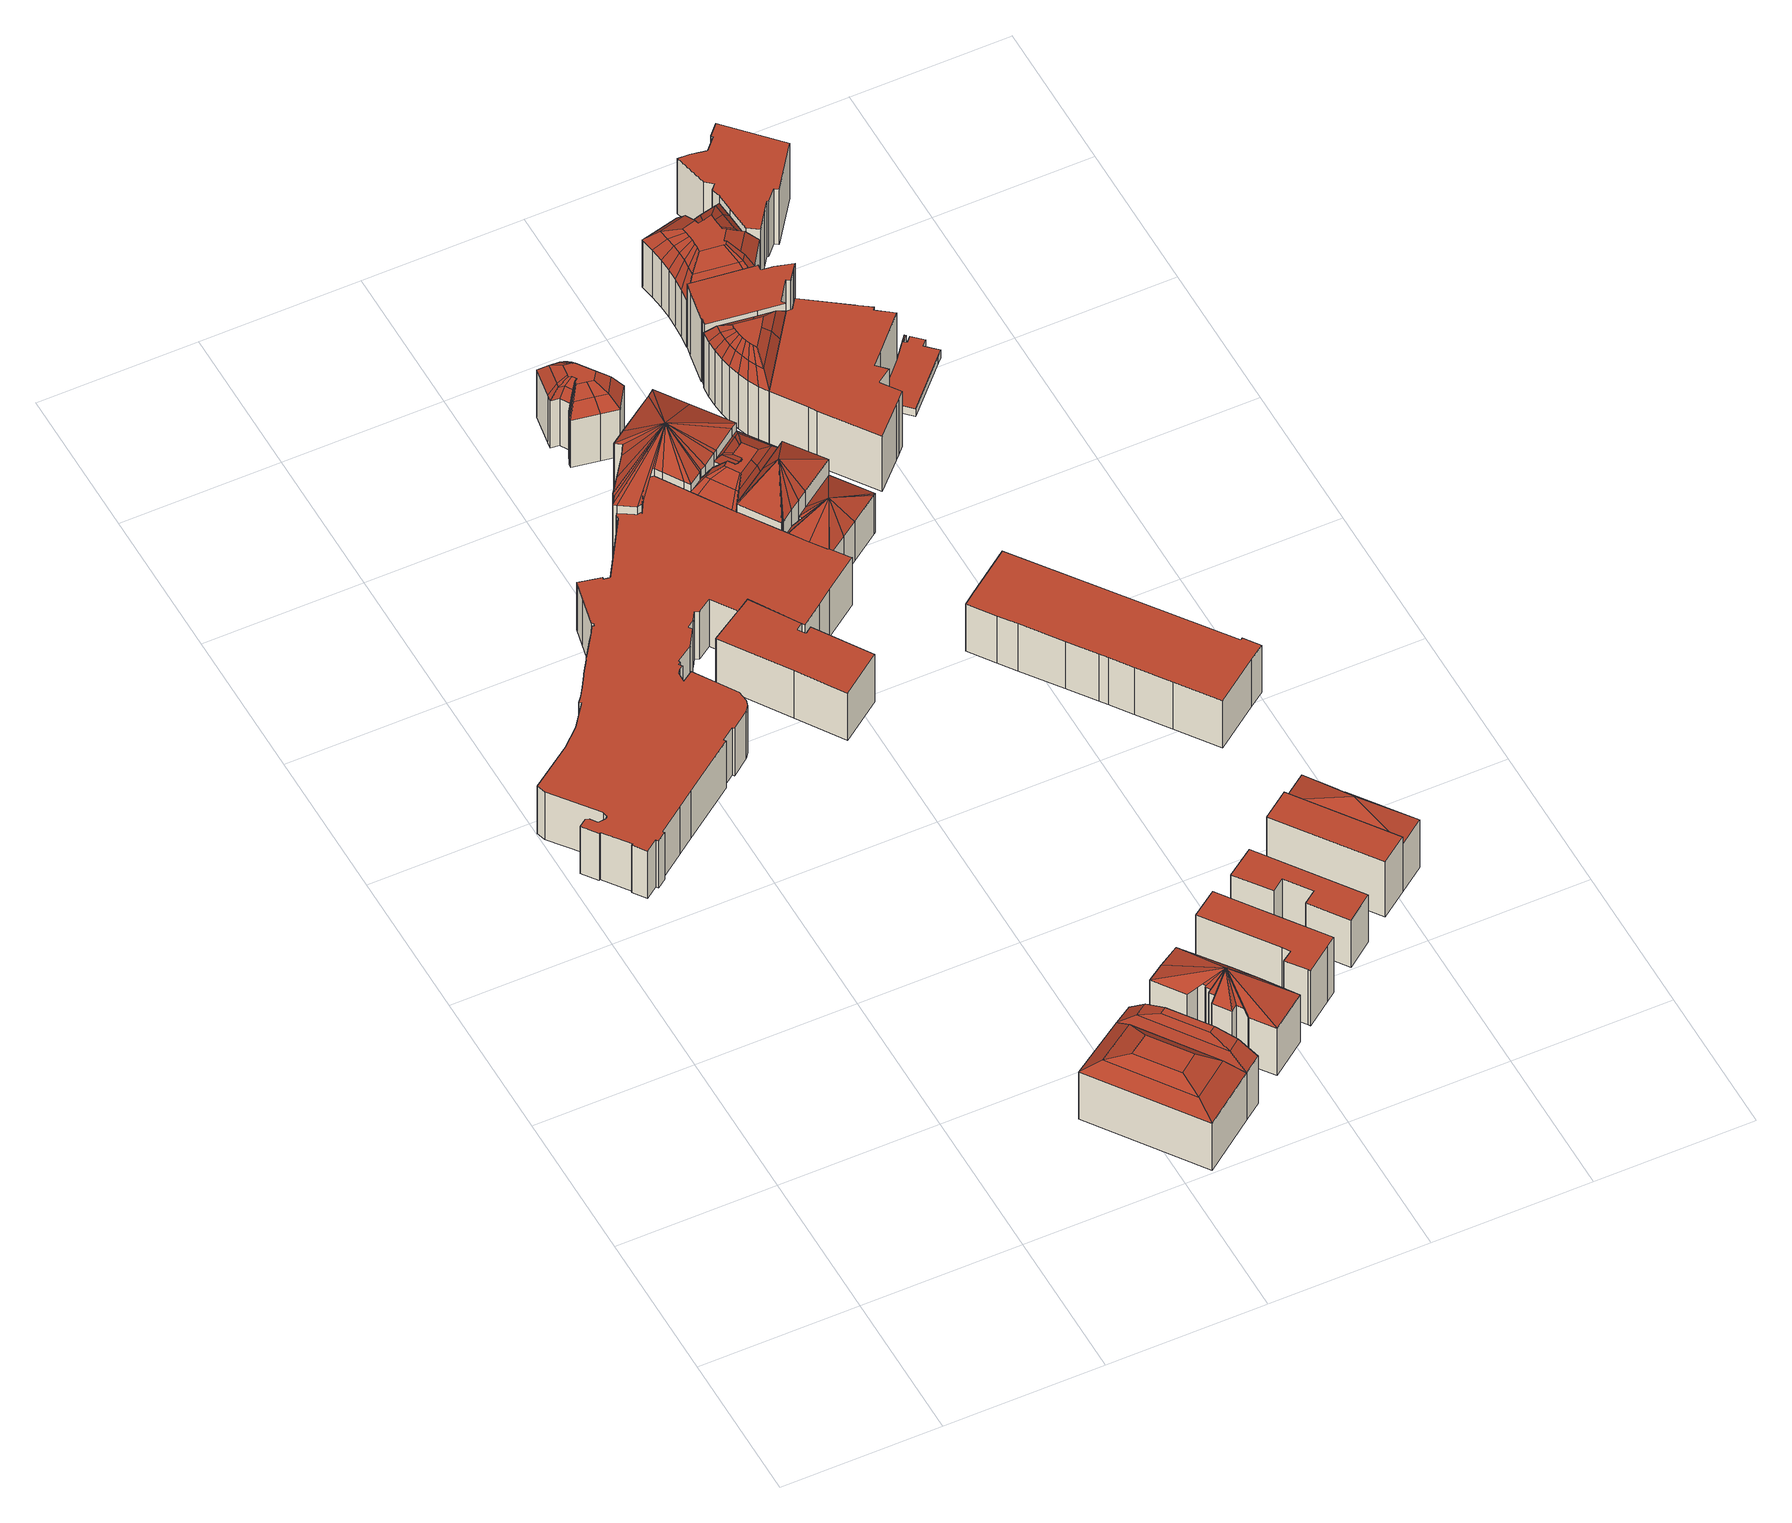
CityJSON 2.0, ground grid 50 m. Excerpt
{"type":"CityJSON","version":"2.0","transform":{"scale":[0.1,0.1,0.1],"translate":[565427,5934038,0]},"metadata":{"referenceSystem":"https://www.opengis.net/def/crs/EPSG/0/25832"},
"CityObjects":{
"building1":{"type":"Building","attributes":{"source":"Freie und Hansestadt Hamburg, LGV / ALKIS","function":"commercial","buildingFunctionCode":"2020","roofType":"3400","roofTypeLabel":"Mansardendach","storeysAboveGround":6,"groundArea":855,"measuredHeight":27.2,"estimatedHeight":27.2,"eaveHeight":19.2,"roofRise":8,"heightSource":"storeysAboveGround * 3.2m plus procedural roof rise from ALKIS dachform; fallback 12m","roofGeometrySource":"Procedural demo roof from ALKIS dachform; not surveyed Hamburg LoD2 roof geometry"},"geometry":[{"type":"Solid","lod":"2","boundaries":[[[[0,1,2,3]],[[4,5,6,7]],[[7,6,8,9]],[[5,10,11,6]],[[6,11,12,8]],[[10,13,14,11]],[[11,14,15,12]],[[13,4,7,14]],[[14,7,9,15]],[[9,8,12,15]],[[3,2,5,4]],[[2,1,10,5]],[[1,0,13,10]],[[0,3,4,13]]]],"semantics":{"surfaces":[{"type":"GroundSurface"},{"type":"RoofSurface"},{"type":"WallSurface"}],"values":[[0,1,1,1,1,1,1,1,1,1,2,2,2,2]]}}]},
"building2":{"type":"Building","attributes":{"source":"Freie und Hansestadt Hamburg, LGV / ALKIS","function":"commercial","buildingFunctionCode":"2020","roofType":"1000","roofTypeLabel":"Flachdach","storeysAboveGround":6,"groundArea":5224,"measuredHeight":19.2,"estimatedHeight":19.2,"eaveHeight":19.2,"roofRise":0,"heightSource":"storeysAboveGround * 3.2m plus procedural roof rise from ALKIS dachform; fallback 12m","roofGeometrySource":"Procedural demo roof from ALKIS dachform; not surveyed Hamburg LoD2 roof geometry"},"geometry":[{"type":"Solid","lod":"2","boundaries":[[[[16,17,18,19,20,21,22,23,24,25,26,27,28,29,30,31,32,33,34,35,36,37,38,39,40,41,42,43,44,45,46,47,48,49,50,51,52,53,54,55,56,57,58,59,60,61,62,63,64,65,66,67,68,69,70,71,72,73,74,75,76,77,78,79,80,81,82,83,84,85,86,87,88,89,90,91,92,93,94,95,96,97,98,99,100,101,102,103,104,105,106,107,108,109,110,111,112,113,114,115,116,117,118,119,120]],[[121,122,123,124,125,126,127,128,129,130,131,132,133,134,135,136,137,138,139,140,141,142,143,144,145,146,147,148,149,150,151,152,153,154,155,156,157,158,159,160,161,162,163,164,165,166,167,168,169,170,171,172,173,174,175,176,177,178,179,180,181,182,183,184,185,186,187,188,189,190,191,192,193,194,195,196,197,198,199,200,201,202,203,204,205,206,207,208,209,210,211,212,213,214,215,216,217,218,219,220,221,222,223,224,225]],[[120,119,122,121]],[[119,118,123,122]],[[118,117,124,123]],[[117,116,125,124]],[[116,115,126,125]],[[115,114,127,126]],[[114,113,128,127]],[[113,112,129,128]],[[112,111,130,129]],[[111,110,131,130]],[[110,109,132,131]],[[109,108,133,132]],[[108,107,134,133]],[[107,106,135,134]],[[106,105,136,135]],[[105,104,137,136]],[[104,103,138,137]],[[103,102,139,138]],[[102,101,140,139]],[[101,100,141,140]],[[100,99,142,141]],[[99,98,143,142]],[[98,97,144,143]],[[97,96,145,144]],[[96,95,146,145]],[[95,94,147,146]],[[94,93,148,147]],[[93,92,149,148]],[[92,91,150,149]],[[91,90,151,150]],[[90,89,152,151]],[[89,88,153,152]],[[88,87,154,153]],[[87,86,155,154]],[[86,85,156,155]],[[85,84,157,156]],[[84,83,158,157]],[[83,82,159,158]],[[82,81,160,159]],[[81,80,161,160]],[[80,79,162,161]],[[79,78,163,162]],[[78,77,164,163]],[[77,76,165,164]],[[76,75,166,165]],[[75,74,167,166]],[[74,73,168,167]],[[73,72,169,168]],[[72,71,170,169]],[[71,70,171,170]],[[70,69,172,171]],[[69,68,173,172]],[[68,67,174,173]],[[67,66,175,174]],[[66,65,176,175]],[[65,64,177,176]],[[64,63,178,177]],[[63,62,179,178]],[[62,61,180,179]],[[61,60,181,180]],[[60,59,182,181]],[[59,58,183,182]],[[58,57,184,183]],[[57,56,185,184]],[[56,55,186,185]],[[55,54,187,186]],[[54,53,188,187]],[[53,52,189,188]],[[52,51,190,189]],[[51,50,191,190]],[[50,49,192,191]],[[49,48,193,192]],[[48,47,194,193]],[[47,46,195,194]],[[46,45,196,195]],[[45,44,197,196]],[[44,43,198,197]],[[43,42,199,198]],[[42,41,200,199]],[[41,40,201,200]],[[40,39,202,201]],[[39,38,203,202]],[[38,37,204,203]],[[37,36,205,204]],[[36,35,206,205]],[[35,34,207,206]],[[34,33,208,207]],[[33,32,209,208]],[[32,31,210,209]],[[31,30,211,210]],[[30,29,212,211]],[[29,28,213,212]],[[28,27,214,213]],[[27,26,215,214]],[[26,25,216,215]],[[25,24,217,216]],[[24,23,218,217]],[[23,22,219,218]],[[22,21,220,219]],[[21,20,221,220]],[[20,19,222,221]],[[19,18,223,222]],[[18,17,224,223]],[[17,16,225,224]],[[16,120,121,225]]]],"semantics":{"surfaces":[{"type":"GroundSurface"},{"type":"RoofSurface"},{"type":"WallSurface"}],"values":[[0,1,2,2,2,2,2,2,2,2,2,2,2,2,2,2,2,2,2,2,2,2,2,2,2,2,2,2,2,2,2,2,2,2,2,2,2,2,2,2,2,2,2,2,2,2,2,2,2,2,2,2,2,2,2,2,2,2,2,2,2,2,2,2,2,2,2,2,2,2,2,2,2,2,2,2,2,2,2,2,2,2,2,2,2,2,2,2,2,2,2,2,2,2,2,2,2,2,2,2,2,2,2,2,2,2,2]]}}]},
"building3":{"type":"Building","attributes":{"source":"Freie und Hansestadt Hamburg, LGV / ALKIS","function":"commercial","buildingFunctionCode":"2020","roofType":"3400","roofTypeLabel":"Mansardendach","storeysAboveGround":6,"groundArea":271,"measuredHeight":27.2,"estimatedHeight":27.2,"eaveHeight":19.2,"roofRise":8,"heightSource":"storeysAboveGround * 3.2m plus procedural roof rise from ALKIS dachform; fallback 12m","roofGeometrySource":"Procedural demo roof from ALKIS dachform; not surveyed Hamburg LoD2 roof geometry"},"geometry":[{"type":"Solid","lod":"2","boundaries":[[[[3,2,226,227]],[[228,229,230,231]],[[231,230,232,233]],[[229,5,234,230]],[[230,234,235,232]],[[5,4,236,234]],[[234,236,237,235]],[[4,228,231,236]],[[236,231,233,237]],[[233,232,235,237]],[[227,226,229,228]],[[226,2,5,229]],[[2,3,4,5]],[[3,227,228,4]]]],"semantics":{"surfaces":[{"type":"GroundSurface"},{"type":"RoofSurface"},{"type":"WallSurface"}],"values":[[0,1,1,1,1,1,1,1,1,1,2,2,2,2]]}}]},
"building4":{"type":"Building","attributes":{"source":"Freie und Hansestadt Hamburg, LGV / ALKIS","function":"commercial","buildingFunctionCode":"2310","roofType":"3200","roofTypeLabel":"Walmdach","storeysAboveGround":6,"groundArea":506,"measuredHeight":26.03,"estimatedHeight":26.03,"eaveHeight":19.2,"roofRise":6.83,"heightSource":"storeysAboveGround * 3.2m plus procedural roof rise from ALKIS dachform; fallback 12m","roofGeometrySource":"Procedural demo roof from ALKIS dachform; not surveyed Hamburg LoD2 roof geometry"},"geometry":[{"type":"Solid","lod":"2","boundaries":[[[[238,239,240,241,242,243,244,245,246,247,248,249,250,251,252,253,254,255,256]],[[257,258,259]],[[258,260,259]],[[260,261,259]],[[261,262,259]],[[262,263,259]],[[263,264,259]],[[264,265,259]],[[265,266,259]],[[266,267,259]],[[267,268,259]],[[268,269,259]],[[269,270,259]],[[270,271,259]],[[271,272,259]],[[272,273,259]],[[273,274,259]],[[274,275,259]],[[275,276,259]],[[276,257,259]],[[256,255,258,257]],[[255,254,260,258]],[[254,253,261,260]],[[253,252,262,261]],[[252,251,263,262]],[[251,250,264,263]],[[250,249,265,264]],[[249,248,266,265]],[[248,247,267,266]],[[247,246,268,267]],[[246,245,269,268]],[[245,244,270,269]],[[244,243,271,270]],[[243,242,272,271]],[[242,241,273,272]],[[241,240,274,273]],[[240,239,275,274]],[[239,238,276,275]],[[238,256,257,276]]]],"semantics":{"surfaces":[{"type":"GroundSurface"},{"type":"RoofSurface"},{"type":"WallSurface"}],"values":[[0,1,1,1,1,1,1,1,1,1,1,1,1,1,1,1,1,1,1,1,2,2,2,2,2,2,2,2,2,2,2,2,2,2,2,2,2,2,2]]}}]},
"building5":{"type":"Building","attributes":{"source":"Freie und Hansestadt Hamburg, LGV / ALKIS","function":"commercial","buildingFunctionCode":"2020","roofType":"1000","roofTypeLabel":"Flachdach","storeysAboveGround":6,"groundArea":663,"measuredHeight":19.2,"estimatedHeight":19.2,"eaveHeight":19.2,"roofRise":0,"heightSource":"storeysAboveGround * 3.2m plus procedural roof rise from ALKIS dachform; fallback 12m","roofGeometrySource":"Procedural demo roof from ALKIS dachform; not surveyed Hamburg LoD2 roof geometry"},"geometry":[{"type":"Solid","lod":"2","boundaries":[[[[277,278,279,280,281,282,283,39,38,37]],[[204,203,202,284,285,286,287,288,289,290]],[[37,38,203,204]],[[38,39,202,203]],[[39,283,284,202]],[[283,282,285,284]],[[282,281,286,285]],[[281,280,287,286]],[[280,279,288,287]],[[279,278,289,288]],[[278,277,290,289]],[[277,37,204,290]]]],"semantics":{"surfaces":[{"type":"GroundSurface"},{"type":"RoofSurface"},{"type":"WallSurface"}],"values":[[0,1,2,2,2,2,2,2,2,2,2,2]]}}]},
"building6":{"type":"Building","attributes":{"source":"Freie und Hansestadt Hamburg, LGV / ALKIS","function":"commercial","buildingFunctionCode":"2010","roofType":"1000","roofTypeLabel":"Flachdach","storeysAboveGround":7,"groundArea":402,"measuredHeight":22.4,"estimatedHeight":22.4,"eaveHeight":22.4,"roofRise":0,"heightSource":"storeysAboveGround * 3.2m plus procedural roof rise from ALKIS dachform; fallback 12m","roofGeometrySource":"Procedural demo roof from ALKIS dachform; not surveyed Hamburg LoD2 roof geometry"},"geometry":[{"type":"Solid","lod":"2","boundaries":[[[[291,292,293,294,295,296,297,298,299,300,301]],[[302,303,304,305,306,307,308,309,310,311,312]],[[301,300,303,302]],[[300,299,304,303]],[[299,298,305,304]],[[298,297,306,305]],[[297,296,307,306]],[[296,295,308,307]],[[295,294,309,308]],[[294,293,310,309]],[[293,292,311,310]],[[292,291,312,311]],[[291,301,302,312]]]],"semantics":{"surfaces":[{"type":"GroundSurface"},{"type":"RoofSurface"},{"type":"WallSurface"}],"values":[[0,1,2,2,2,2,2,2,2,2,2,2,2]]}}]},
"building7":{"type":"Building","attributes":{"source":"Freie und Hansestadt Hamburg, LGV / ALKIS","function":"commercial","buildingFunctionCode":"2310","roofType":"5000","roofTypeLabel":"Mischform","storeysAboveGround":7,"groundArea":782,"measuredHeight":30.4,"estimatedHeight":30.4,"eaveHeight":22.4,"roofRise":8,"heightSource":"storeysAboveGround * 3.2m plus procedural roof rise from ALKIS dachform; fallback 12m","roofGeometrySource":"Procedural demo roof from ALKIS dachform; not surveyed Hamburg LoD2 roof geometry"},"geometry":[{"type":"Solid","lod":"2","boundaries":[[[[313,314,315,316,317,318,16,120,119,118,117,116,115,114,113,112,319,320,321,322,323,324,325,326,327,328,329,330]],[[331,332,333]],[[332,334,333]],[[334,335,333]],[[335,336,333]],[[336,337,333]],[[337,338,333]],[[338,339,333]],[[339,340,333]],[[340,341,333]],[[341,342,333]],[[342,343,333]],[[343,344,333]],[[344,345,333]],[[345,346,333]],[[346,347,333]],[[347,348,333]],[[348,349,333]],[[349,350,333]],[[350,351,333]],[[351,352,333]],[[352,353,333]],[[353,354,333]],[[354,355,333]],[[355,356,333]],[[356,357,333]],[[357,358,333]],[[358,359,333]],[[359,331,333]],[[330,329,332,331]],[[329,328,334,332]],[[328,327,335,334]],[[327,326,336,335]],[[326,325,337,336]],[[325,324,338,337]],[[324,323,339,338]],[[323,322,340,339]],[[322,321,341,340]],[[321,320,342,341]],[[320,319,343,342]],[[319,112,344,343]],[[112,113,345,344]],[[113,114,346,345]],[[114,115,347,346]],[[115,116,348,347]],[[116,117,349,348]],[[117,118,350,349]],[[118,119,351,350]],[[119,120,352,351]],[[120,16,353,352]],[[16,318,354,353]],[[318,317,355,354]],[[317,316,356,355]],[[316,315,357,356]],[[315,314,358,357]],[[314,313,359,358]],[[313,330,331,359]]]],"semantics":{"surfaces":[{"type":"GroundSurface"},{"type":"RoofSurface"},{"type":"WallSurface"}],"values":[[0,1,1,1,1,1,1,1,1,1,1,1,1,1,1,1,1,1,1,1,1,1,1,1,1,1,1,1,1,2,2,2,2,2,2,2,2,2,2,2,2,2,2,2,2,2,2,2,2,2,2,2,2,2,2,2,2]]}}]},
"building8":{"type":"Building","attributes":{"source":"Freie und Hansestadt Hamburg, LGV / ALKIS","function":"commercial","buildingFunctionCode":"2310","roofType":"3400","roofTypeLabel":"Mansardendach","storeysAboveGround":6,"groundArea":304,"measuredHeight":24.94,"estimatedHeight":24.94,"eaveHeight":19.2,"roofRise":5.74,"heightSource":"storeysAboveGround * 3.2m plus procedural roof rise from ALKIS dachform; fallback 12m","roofGeometrySource":"Procedural demo roof from ALKIS dachform; not surveyed Hamburg LoD2 roof geometry"},"geometry":[{"type":"Solid","lod":"2","boundaries":[[[[360,361,362,363,364,365,366,367,368,369,370,371,372,373,374,375,376]],[[377,378,379,380]],[[380,379,381,382]],[[378,383,384,379]],[[379,384,385,381]],[[383,386,387,384]],[[384,387,388,385]],[[386,389,390,387]],[[387,390,391,388]],[[389,392,393,390]],[[390,393,394,391]],[[392,395,396,393]],[[393,396,397,394]],[[395,398,399,396]],[[396,399,400,397]],[[398,401,402,399]],[[399,402,403,400]],[[401,404,405,402]],[[402,405,406,403]],[[404,407,408,405]],[[405,408,409,406]],[[407,410,411,408]],[[408,411,412,409]],[[410,413,414,411]],[[411,414,415,412]],[[413,416,417,414]],[[414,417,418,415]],[[416,419,420,417]],[[417,420,421,418]],[[419,422,423,420]],[[420,423,424,421]],[[422,425,426,423]],[[423,426,427,424]],[[425,377,380,426]],[[426,380,382,427]],[[382,381,385,388,391,394,397,400,403,406,409,412,415,418,421,424,427]],[[376,375,378,377]],[[375,374,383,378]],[[374,373,386,383]],[[373,372,389,386]],[[372,371,392,389]],[[371,370,395,392]],[[370,369,398,395]],[[369,368,401,398]],[[368,367,404,401]],[[367,366,407,404]],[[366,365,410,407]],[[365,364,413,410]],[[364,363,416,413]],[[363,362,419,416]],[[362,361,422,419]],[[361,360,425,422]],[[360,376,377,425]]]],"semantics":{"surfaces":[{"type":"GroundSurface"},{"type":"RoofSurface"},{"type":"WallSurface"}],"values":[[0,1,1,1,1,1,1,1,1,1,1,1,1,1,1,1,1,1,1,1,1,1,1,1,1,1,1,1,1,1,1,1,1,1,1,1,2,2,2,2,2,2,2,2,2,2,2,2,2,2,2,2,2]]}}]},
"building9":{"type":"Building","attributes":{"source":"Freie und Hansestadt Hamburg, LGV / ALKIS","function":"commercial","buildingFunctionCode":"2310","roofType":"3400","roofTypeLabel":"Mansardendach","storeysAboveGround":6,"groundArea":322,"measuredHeight":26.71,"estimatedHeight":26.71,"eaveHeight":19.2,"roofRise":7.51,"heightSource":"storeysAboveGround * 3.2m plus procedural roof rise from ALKIS dachform; fallback 12m","roofGeometrySource":"Procedural demo roof from ALKIS dachform; not surveyed Hamburg LoD2 roof geometry"},"geometry":[{"type":"Solid","lod":"2","boundaries":[[[[428,429,20,19,18,17,16,318,317,430,431,432,433,434,435,315,314,313,330]],[[436,437,438,439]],[[439,438,440,441]],[[437,442,443,438]],[[438,443,444,440]],[[442,445,446,443]],[[443,446,447,444]],[[445,448,449,446]],[[446,449,450,447]],[[448,451,452,449]],[[449,452,453,450]],[[451,454,455,452]],[[452,455,456,453]],[[454,457,458,455]],[[455,458,459,456]],[[457,460,461,458]],[[458,461,462,459]],[[460,463,464,461]],[[461,464,465,462]],[[463,466,467,464]],[[464,467,468,465]],[[466,469,470,467]],[[467,470,471,468]],[[469,225,472,470]],[[470,472,473,471]],[[225,224,474,472]],[[472,474,475,473]],[[224,223,476,474]],[[474,476,477,475]],[[223,222,478,476]],[[476,478,479,477]],[[222,480,478]],[[478,480,481,479]],[[222,221,482,480]],[[480,482,481]],[[221,483,484,482]],[[482,484,485,481]],[[483,486,487,484]],[[484,487,488,485]],[[486,436,439,487]],[[487,439,441,488]],[[441,440,444,447,450,453,456,459,462,465,468,471,473,475,477,479,481,485,488]],[[330,313,437,436]],[[313,314,442,437]],[[314,315,445,442]],[[315,435,448,445]],[[435,434,451,448]],[[434,433,454,451]],[[433,432,457,454]],[[432,431,460,457]],[[431,430,463,460]],[[430,317,466,463]],[[317,318,469,466]],[[318,16,225,469]],[[16,17,224,225]],[[17,18,223,224]],[[18,19,222,223]],[[19,20,221,222]],[[20,429,483,221]],[[429,428,486,483]],[[428,330,436,486]]]],"semantics":{"surfaces":[{"type":"GroundSurface"},{"type":"RoofSurface"},{"type":"WallSurface"}],"values":[[0,1,1,1,1,1,1,1,1,1,1,1,1,1,1,1,1,1,1,1,1,1,1,1,1,1,1,1,1,1,1,1,1,1,1,1,1,1,1,1,1,1,2,2,2,2,2,2,2,2,2,2,2,2,2,2,2,2,2,2,2]]}}]},
"building10":{"type":"Building","attributes":{"source":"Freie und Hansestadt Hamburg, LGV / ALKIS","function":"commercial","buildingFunctionCode":"2020","roofType":"5000","roofTypeLabel":"Mischform","storeysAboveGround":7,"groundArea":382,"measuredHeight":28.86,"estimatedHeight":28.86,"eaveHeight":22.4,"roofRise":6.46,"heightSource":"storeysAboveGround * 3.2m plus procedural roof rise from ALKIS dachform; fallback 12m","roofGeometrySource":"Procedural demo roof from ALKIS dachform; not surveyed Hamburg LoD2 roof geometry"},"geometry":[{"type":"Solid","lod":"2","boundaries":[[[[489,490,25,24,23,22,21,20,429,428,491,492,493]],[[494,495,496]],[[495,497,496]],[[497,498,496]],[[498,499,496]],[[499,500,496]],[[500,501,496]],[[501,502,496]],[[502,503,496]],[[503,504,496]],[[504,505,496]],[[505,506,496]],[[506,507,496]],[[507,494,496]],[[493,492,495,494]],[[492,491,497,495]],[[491,428,498,497]],[[428,429,499,498]],[[429,20,500,499]],[[20,21,501,500]],[[21,22,502,501]],[[22,23,503,502]],[[23,24,504,503]],[[24,25,505,504]],[[25,490,506,505]],[[490,489,507,506]],[[489,493,494,507]]]],"semantics":{"surfaces":[{"type":"GroundSurface"},{"type":"RoofSurface"},{"type":"WallSurface"}],"values":[[0,1,1,1,1,1,1,1,1,1,1,1,1,1,2,2,2,2,2,2,2,2,2,2,2,2,2]]}}]},
"building11":{"type":"Building","attributes":{"source":"Freie und Hansestadt Hamburg, LGV / ALKIS","function":"commercial","buildingFunctionCode":"2310","roofType":"1000","roofTypeLabel":"Flachdach","storeysAboveGround":6,"groundArea":338,"measuredHeight":19.2,"estimatedHeight":19.2,"eaveHeight":19.2,"roofRise":0,"heightSource":"storeysAboveGround * 3.2m plus procedural roof rise from ALKIS dachform; fallback 12m","roofGeometrySource":"Procedural demo roof from ALKIS dachform; not surveyed Hamburg LoD2 roof geometry"},"geometry":[{"type":"Solid","lod":"2","boundaries":[[[[508,509,510,511,512,513,514,515]],[[516,517,518,519,520,521,522,523]],[[515,514,517,516]],[[514,513,518,517]],[[513,512,519,518]],[[512,511,520,519]],[[511,510,521,520]],[[510,509,522,521]],[[509,508,523,522]],[[508,515,516,523]]]],"semantics":{"surfaces":[{"type":"GroundSurface"},{"type":"RoofSurface"},{"type":"WallSurface"}],"values":[[0,1,2,2,2,2,2,2,2,2]]}}]},
"building12":{"type":"Building","attributes":{"source":"Freie und Hansestadt Hamburg, LGV / ALKIS","function":"commercial","buildingFunctionCode":"2020","roofType":"3100","roofTypeLabel":"Satteldach","storeysAboveGround":5,"groundArea":374,"measuredHeight":22.52,"estimatedHeight":22.52,"eaveHeight":16,"roofRise":6.52,"heightSource":"storeysAboveGround * 3.2m plus procedural roof rise from ALKIS dachform; fallback 12m","roofGeometrySource":"Procedural demo roof from ALKIS dachform; not surveyed Hamburg LoD2 roof geometry"},"geometry":[{"type":"Solid","lod":"2","boundaries":[[[[524,525,526,30,29,28,27,26,25,490,489,527,528,493,492,491,529,530]],[[531,532,533]],[[532,534,533]],[[534,535,533]],[[535,536,533]],[[536,537,533]],[[537,538,533]],[[538,539,533]],[[539,540,533]],[[540,541,533]],[[541,542,533]],[[542,543,533]],[[543,544,533]],[[544,545,533]],[[545,546,533]],[[546,547,533]],[[547,548,533]],[[548,549,533]],[[549,531,533]],[[530,529,532,531]],[[529,491,534,532]],[[491,492,535,534]],[[492,493,536,535]],[[493,528,537,536]],[[528,527,538,537]],[[527,489,539,538]],[[489,490,540,539]],[[490,25,541,540]],[[25,26,542,541]],[[26,27,543,542]],[[27,28,544,543]],[[28,29,545,544]],[[29,30,546,545]],[[30,526,547,546]],[[526,525,548,547]],[[525,524,549,548]],[[524,530,531,549]]]],"semantics":{"surfaces":[{"type":"GroundSurface"},{"type":"RoofSurface"},{"type":"WallSurface"}],"values":[[0,1,1,1,1,1,1,1,1,1,1,1,1,1,1,1,1,1,1,2,2,2,2,2,2,2,2,2,2,2,2,2,2,2,2,2,2]]}}]},
"building13":{"type":"Building","attributes":{"source":"Freie und Hansestadt Hamburg, LGV / ALKIS","function":"commercial","buildingFunctionCode":"2020","roofType":"1000","roofTypeLabel":"Flachdach","storeysAboveGround":7,"groundArea":380,"measuredHeight":22.4,"estimatedHeight":22.4,"eaveHeight":22.4,"roofRise":0,"heightSource":"storeysAboveGround * 3.2m plus procedural roof rise from ALKIS dachform; fallback 12m","roofGeometrySource":"Procedural demo roof from ALKIS dachform; not surveyed Hamburg LoD2 roof geometry"},"geometry":[{"type":"Solid","lod":"2","boundaries":[[[[550,551,552,553]],[[554,555,556,557]],[[553,552,555,554]],[[552,551,556,555]],[[551,550,557,556]],[[550,553,554,557]]]],"semantics":{"surfaces":[{"type":"GroundSurface"},{"type":"RoofSurface"},{"type":"WallSurface"}],"values":[[0,1,2,2,2,2]]}}]},
"building14":{"type":"Building","attributes":{"source":"Freie und Hansestadt Hamburg, LGV / ALKIS","function":"commercial","buildingFunctionCode":"2310","roofType":"3400","roofTypeLabel":"Mansardendach","storeysAboveGround":7,"groundArea":364,"measuredHeight":29.13,"estimatedHeight":29.13,"eaveHeight":22.4,"roofRise":6.73,"heightSource":"storeysAboveGround * 3.2m plus procedural roof rise from ALKIS dachform; fallback 12m","roofGeometrySource":"Procedural demo roof from ALKIS dachform; not surveyed Hamburg LoD2 roof geometry"},"geometry":[{"type":"Solid","lod":"2","boundaries":[[[[558,559,560,561,562,563,564,565,566,567,568,569,570,571]],[[572,573,574,575]],[[575,574,576,577]],[[573,578,579,574]],[[574,579,580,576]],[[578,581,582,579]],[[579,582,583,580]],[[581,584,585,582]],[[582,585,586,583]],[[584,587,588,585]],[[585,588,589,586]],[[587,590,591,588]],[[588,591,592,589]],[[590,593,594,591]],[[591,594,595,592]],[[593,596,597,594]],[[594,597,598,595]],[[596,599,600,597]],[[597,600,601,598]],[[599,602,603,600]],[[600,603,604,601]],[[602,605,606,603]],[[603,606,607,604]],[[605,608,609,606]],[[606,609,607]],[[608,610,611,609]],[[609,611,612,607]],[[610,572,575,611]],[[611,575,577,612]],[[577,576,580,583,586,589,592,595,598,601,604,607,612]],[[571,570,573,572]],[[570,569,578,573]],[[569,568,581,578]],[[568,567,584,581]],[[567,566,587,584]],[[566,565,590,587]],[[565,564,593,590]],[[564,563,596,593]],[[563,562,599,596]],[[562,561,602,599]],[[561,560,605,602]],[[560,559,608,605]],[[559,558,610,608]],[[558,571,572,610]]]],"semantics":{"surfaces":[{"type":"GroundSurface"},{"type":"RoofSurface"},{"type":"WallSurface"}],"values":[[0,1,1,1,1,1,1,1,1,1,1,1,1,1,1,1,1,1,1,1,1,1,1,1,1,1,1,1,1,1,2,2,2,2,2,2,2,2,2,2,2,2,2,2]]}}]},
"building15":{"type":"Building","attributes":{"source":"Freie und Hansestadt Hamburg, LGV / ALKIS","function":"commercial","buildingFunctionCode":"2010","roofType":"1000","roofTypeLabel":"Flachdach","storeysAboveGround":6,"groundArea":1761,"measuredHeight":19.2,"estimatedHeight":19.2,"eaveHeight":19.2,"roofRise":0,"heightSource":"storeysAboveGround * 3.2m plus procedural roof rise from ALKIS dachform; fallback 12m","roofGeometrySource":"Procedural demo roof from ALKIS dachform; not surveyed Hamburg LoD2 roof geometry"},"geometry":[{"type":"Solid","lod":"2","boundaries":[[[[613,614,615,616,617,618,619,620,621,622,623,624,625,626,627]],[[628,629,630,631,632,633,634,635,636,637,638,639,640,641,642]],[[627,626,629,628]],[[626,625,630,629]],[[625,624,631,630]],[[624,623,632,631]],[[623,622,633,632]],[[622,621,634,633]],[[621,620,635,634]],[[620,619,636,635]],[[619,618,637,636]],[[618,617,638,637]],[[617,616,639,638]],[[616,615,640,639]],[[615,614,641,640]],[[614,613,642,641]],[[613,627,628,642]]]],"semantics":{"surfaces":[{"type":"GroundSurface"},{"type":"RoofSurface"},{"type":"WallSurface"}],"values":[[0,1,2,2,2,2,2,2,2,2,2,2,2,2,2,2,2]]}}]},
"building16":{"type":"Building","attributes":{"source":"Freie und Hansestadt Hamburg, LGV / ALKIS","function":"commercial","buildingFunctionCode":"2310","roofType":"3100","roofTypeLabel":"Satteldach","storeysAboveGround":6,"groundArea":372,"measuredHeight":26.33,"estimatedHeight":26.33,"eaveHeight":19.2,"roofRise":7.13,"heightSource":"storeysAboveGround * 3.2m plus procedural roof rise from ALKIS dachform; fallback 12m","roofGeometrySource":"Procedural demo roof from ALKIS dachform; not surveyed Hamburg LoD2 roof geometry"},"geometry":[{"type":"Solid","lod":"2","boundaries":[[[[552,643,644,645,646,647,648,553]],[[649,650,651]],[[650,652,651]],[[652,653,651]],[[653,654,651]],[[654,655,651]],[[655,656,651]],[[656,657,651]],[[657,649,651]],[[553,648,650,649]],[[648,647,652,650]],[[647,646,653,652]],[[646,645,654,653]],[[645,644,655,654]],[[644,643,656,655]],[[643,552,657,656]],[[552,553,649,657]]]],"semantics":{"surfaces":[{"type":"GroundSurface"},{"type":"RoofSurface"},{"type":"WallSurface"}],"values":[[0,1,1,1,1,1,1,1,1,2,2,2,2,2,2,2,2]]}}]},
"building17":{"type":"Building","attributes":{"source":"Freie und Hansestadt Hamburg, LGV / ALKIS","function":"residential","buildingFunctionCode":"1120","roofTypeLabel":"Unbekannt","storeysAboveGround":8,"groundArea":406,"measuredHeight":25.6,"estimatedHeight":25.6,"eaveHeight":25.6,"roofRise":0,"heightSource":"storeysAboveGround * 3.2m plus procedural roof rise from ALKIS dachform; fallback 12m","roofGeometrySource":"Procedural demo roof from ALKIS dachform; not surveyed Hamburg LoD2 roof geometry"},"geometry":[{"type":"Solid","lod":"2","boundaries":[[[[658,659,660,661,662,663,664,559,558,571,665,666,667,668,669,670,671,672,673,674,675]],[[676,677,678,679,680,681,682,683,684,685,686,687,688,689,690,691,692,693,694,695,696]],[[675,674,677,676]],[[674,673,678,677]],[[673,672,679,678]],[[672,671,680,679]],[[671,670,681,680]],[[670,669,682,681]],[[669,668,683,682]],[[668,667,684,683]],[[667,666,685,684]],[[666,665,686,685]],[[665,571,687,686]],[[571,558,688,687]],[[558,559,689,688]],[[559,664,690,689]],[[664,663,691,690]],[[663,662,692,691]],[[662,661,693,692]],[[661,660,694,693]],[[660,659,695,694]],[[659,658,696,695]],[[658,675,676,696]]]],"semantics":{"surfaces":[{"type":"GroundSurface"},{"type":"RoofSurface"},{"type":"WallSurface"}],"values":[[0,1,2,2,2,2,2,2,2,2,2,2,2,2,2,2,2,2,2,2,2,2,2]]}}]},
"building18":{"type":"Building","attributes":{"source":"Freie und Hansestadt Hamburg, LGV / ALKIS","function":"commercial","buildingFunctionCode":"2310","roofType":"1000","roofTypeLabel":"Flachdach","storeysAboveGround":7,"groundArea":1088,"measuredHeight":22.4,"estimatedHeight":22.4,"eaveHeight":22.4,"roofRise":0,"heightSource":"storeysAboveGround * 3.2m plus procedural roof rise from ALKIS dachform; fallback 12m","roofGeometrySource":"Procedural demo roof from ALKIS dachform; not surveyed Hamburg LoD2 roof geometry"},"geometry":[{"type":"Solid","lod":"2","boundaries":[[[[697,698,699,700,701,702,703,704,705,706,707,708,709,710,711,712,713,562,561,560,714]],[[715,605,602,599,716,717,718,719,720,721,722,723,724,725,726,727,728,729,730,731,732]],[[714,560,605,715]],[[560,561,602,605]],[[561,562,599,602]],[[562,713,716,599]],[[713,712,717,716]],[[712,711,718,717]],[[711,710,719,718]],[[710,709,720,719]],[[709,708,721,720]],[[708,707,722,721]],[[707,706,723,722]],[[706,705,724,723]],[[705,704,725,724]],[[704,703,726,725]],[[703,702,727,726]],[[702,701,728,727]],[[701,700,729,728]],[[700,699,730,729]],[[699,698,731,730]],[[698,697,732,731]],[[697,714,715,732]]]],"semantics":{"surfaces":[{"type":"GroundSurface"},{"type":"RoofSurface"},{"type":"WallSurface"}],"values":[[0,1,2,2,2,2,2,2,2,2,2,2,2,2,2,2,2,2,2,2,2,2,2]]}}]},
"building19":{"type":"Building","attributes":{"source":"Freie und Hansestadt Hamburg, LGV / ALKIS","function":"commercial","buildingFunctionCode":"2310","roofType":"3400","roofTypeLabel":"Mansardendach","storeysAboveGround":6,"groundArea":675,"measuredHeight":27.2,"estimatedHeight":27.2,"eaveHeight":19.2,"roofRise":8,"heightSource":"storeysAboveGround * 3.2m plus procedural roof rise from ALKIS dachform; fallback 12m","roofGeometrySource":"Procedural demo roof from ALKIS dachform; not surveyed Hamburg LoD2 roof geometry"},"geometry":[{"type":"Solid","lod":"2","boundaries":[[[[733,734,735,736,737,738,739,740,741,742,670,669,668,743,744,745,746,747,748,749,750]],[[751,752,753,754]],[[754,753,755,756]],[[752,757,758,753]],[[753,758,759,755]],[[757,760,761,758]],[[758,761,762,759]],[[760,763,764,761]],[[761,764,765,762]],[[763,766,767,764]],[[764,767,768,765]],[[766,769,770,767]],[[767,770,771,768]],[[769,772,773,770]],[[770,773,774,771]],[[772,775,776,773]],[[773,776,774]],[[775,777,778,776]],[[776,778,779,774]],[[777,780,781,778]],[[778,781,782,779]],[[780,783,784,781]],[[781,784,785,782]],[[783,786,787,784]],[[784,787,788,785]],[[786,789,790,787]],[[787,790,791,788]],[[789,792,793,790]],[[790,793,794,791]],[[792,795,796,793]],[[793,796,797,794]],[[795,798,799,796]],[[796,799,800,797]],[[798,801,802,799]],[[799,802,803,800]],[[801,804,805,802]],[[802,805,806,803]],[[804,807,808,805]],[[805,808,809,806]],[[807,810,811,808]],[[808,811,812,809]],[[810,751,754,811]],[[811,754,756,812]],[[756,755,759,762,765,768,771,774,779,782,785,788,791,794,797,800,803,806,809,812]],[[750,749,752,751]],[[749,748,757,752]],[[748,747,760,757]],[[747,746,763,760]],[[746,745,766,763]],[[745,744,769,766]],[[744,743,772,769]],[[743,668,775,772]],[[668,669,777,775]],[[669,670,780,777]],[[670,742,783,780]],[[742,741,786,783]],[[741,740,789,786]],[[740,739,792,789]],[[739,738,795,792]],[[738,737,798,795]],[[737,736,801,798]],[[736,735,804,801]],[[735,734,807,804]],[[734,733,810,807]],[[733,750,751,810]]]],"semantics":{"surfaces":[{"type":"GroundSurface"},{"type":"RoofSurface"},{"type":"WallSurface"}],"values":[[0,1,1,1,1,1,1,1,1,1,1,1,1,1,1,1,1,1,1,1,1,1,1,1,1,1,1,1,1,1,1,1,1,1,1,1,1,1,1,1,1,1,1,1,2,2,2,2,2,2,2,2,2,2,2,2,2,2,2,2,2,2,2,2,2]]}}]},
"building20":{"type":"Building","attributes":{"source":"Freie und Hansestadt Hamburg, LGV / ALKIS","function":"commercial","buildingFunctionCode":"2080","roofType":"1000","roofTypeLabel":"Flachdach","storeysAboveGround":1,"groundArea":248,"measuredHeight":3.2,"estimatedHeight":3.2,"eaveHeight":3.2,"roofRise":0,"heightSource":"storeysAboveGround * 3.2m plus procedural roof rise from ALKIS dachform; fallback 12m","roofGeometrySource":"Procedural demo roof from ALKIS dachform; not surveyed Hamburg LoD2 roof geometry"},"geometry":[{"type":"Solid","lod":"2","boundaries":[[[[813,704,703,814,815,816,817,818,819,820,821,822,823]],[[824,825,826,827,828,829,830,831,832,833,834,835,836]],[[823,822,825,824]],[[822,821,826,825]],[[821,820,827,826]],[[820,819,828,827]],[[819,818,829,828]],[[818,817,830,829]],[[817,816,831,830]],[[816,815,832,831]],[[815,814,833,832]],[[814,703,834,833]],[[703,704,835,834]],[[704,813,836,835]],[[813,823,824,836]]]],"semantics":{"surfaces":[{"type":"GroundSurface"},{"type":"RoofSurface"},{"type":"WallSurface"}],"values":[[0,1,2,2,2,2,2,2,2,2,2,2,2,2,2]]}}]},
"building21":{"type":"Building","attributes":{"source":"Freie und Hansestadt Hamburg, LGV / ALKIS","function":"commercial","buildingFunctionCode":"2310","roofType":"1000","roofTypeLabel":"Flachdach","storeysAboveGround":7,"groundArea":634,"measuredHeight":22.4,"estimatedHeight":22.4,"eaveHeight":22.4,"roofRise":0,"heightSource":"storeysAboveGround * 3.2m plus procedural roof rise from ALKIS dachform; fallback 12m","roofGeometrySource":"Procedural demo roof from ALKIS dachform; not surveyed Hamburg LoD2 roof geometry"},"geometry":[{"type":"Solid","lod":"2","boundaries":[[[[837,738,737,736,838,839,840,841,842,843,844,845,846,847,848,849,850,851,852,853]],[[854,855,856,857,858,859,860,861,862,863,864,865,866,867,868,869,870,871,872,873]],[[853,852,855,854]],[[852,851,856,855]],[[851,850,857,856]],[[850,849,858,857]],[[849,848,859,858]],[[848,847,860,859]],[[847,846,861,860]],[[846,845,862,861]],[[845,844,863,862]],[[844,843,864,863]],[[843,842,865,864]],[[842,841,866,865]],[[841,840,867,866]],[[840,839,868,867]],[[839,838,869,868]],[[838,736,870,869]],[[736,737,871,870]],[[737,738,872,871]],[[738,837,873,872]],[[837,853,854,873]]]],"semantics":{"surfaces":[{"type":"GroundSurface"},{"type":"RoofSurface"},{"type":"WallSurface"}],"values":[[0,1,2,2,2,2,2,2,2,2,2,2,2,2,2,2,2,2,2,2,2,2]]}}]}
},
"vertices":[
[1087,9,0],[848,345,0],[1023,461,0],[1256,133,0],[1256,133,192],[1023,461,192],[1031,397,242],[1199,161,242],[1041,319,272],[1130,195,272],[848,345,192],[905,313,242],[975,275,272],[1087,9,192],[1077,71,242],[1066,147,272],
[871,2739,0],[883,2720,0],[942,2628,0],[950,2617,0],[951,2618,0],[952,2617,0],[951,2616,0],[1029,2499,0],[1031,2501,0],[1032,2499,0],[1031,2498,0],[1030,2498,0],[1072,2435,0],[1112,2378,0],[1115,2380,0],[1119,2373,0],[1152,2328,0],[1156,2322,0],[1046,2243,0],[996,2207,0],[929,2159,0],[923,2168,0],[831,2315,0],[788,2288,0],[737,2361,0],[693,2333,0],[680,2339,0],[663,2312,0],[639,2295,0],[647,2285,0],[612,2230,0],[559,2196,0],[561,2190,0],[554,2185,0],[553,2185,0],[560,2175,0],[547,2167,0],[538,2155,0],[537,2123,0],[572,2146,0],[655,2018,0],[658,1983,0],[652,1963,0],[640,1946,0],[582,1904,0],[578,1909,0],[537,1879,0],[541,1874,0],[370,1751,0],[316,1712,0],[234,1652,0],[237,1648,0],[209,1628,0],[204,1635,0],[165,1607,0],[136,1647,0],[140,1649,0],[80,1729,0],[76,1727,0],[41,1773,0],[65,1790,0],[77,1785,0],[92,1764,0],[118,1766,0],[124,1774,0],[121,1790,0],[12,1930,0],[4,1959,0],[137,2052,0],[196,2105,0],[252,2179,0],[245,2183,0],[260,2201,0],[279,2229,0],[302,2265,0],[306,2272,0],[312,2281,0],[335,2314,0],[338,2320,0],[373,2370,0],[391,2396,0],[398,2407,0],[406,2419,0],[411,2417,0],[413,2419,0],[414,2423,0],[409,2431,0],[429,2525,0],[440,2577,0],[441,2582,0],[514,2566,0],[512,2560,0],[532,2556,0],[651,2742,0],[651,2747,0],[648,2750,0],[655,2761,0],[703,2731,0],[720,2734,0],[772,2821,0],[758,2829,0],[767,2844,0],[809,2837,0],[823,2815,0],[860,2757,0],[860,2757,192],[823,2815,192],[809,2837,192],[767,2844,192],[758,2829,192],[772,2821,192],[720,2734,192],[703,2731,192],[655,2761,192],[648,2750,192],[651,2747,192],[651,2742,192],[532,2556,192],[512,2560,192],[514,2566,192],[441,2582,192],[440,2577,192],[429,2525,192],[409,2431,192],[414,2423,192],[413,2419,192],[411,2417,192],[406,2419,192],[398,2407,192],[391,2396,192],[373,2370,192],[338,2320,192],[335,2314,192],[312,2281,192],[306,2272,192],[302,2265,192],[279,2229,192],[260,2201,192],[245,2183,192],[252,2179,192],[196,2105,192],[137,2052,192],[4,1959,192],[12,1930,192],[121,1790,192],[124,1774,192],[118,1766,192],[92,1764,192],[77,1785,192],[65,1790,192],[41,1773,192],[76,1727,192],[80,1729,192],[140,1649,192],[136,1647,192],[165,1607,192],[204,1635,192],[209,1628,192],[237,1648,192],[234,1652,192],[316,1712,192],[370,1751,192],[541,1874,192],[537,1879,192],[578,1909,192],[582,1904,192],[640,1946,192],[652,1963,192],[658,1983,192],[655,2018,192],[572,2146,192],[537,2123,192],[538,2155,192],[547,2167,192],[560,2175,192],[553,2185,192],[554,2185,192],[561,2190,192],[559,2196,192],[612,2230,192],[647,2285,192],[639,2295,192],[663,2312,192],[680,2339,192],[693,2333,192],[737,2361,192],[788,2288,192],[831,2315,192],[923,2168,192],[929,2159,192],[996,2207,192],[1046,2243,192],[1156,2322,192],[1152,2328,192],[1119,2373,192],[1115,2380,192],[1112,2378,192],[1072,2435,192],[1030,2498,192],[1031,2498,192],[1032,2499,192],[1031,2501,192],[1029,2499,192],[951,2616,192],[952,2617,192],[951,2618,192],[950,2617,192],[942,2628,192],[883,2720,192],[871,2739,192],
[1079,496,0],[1312,174,0],[1312,174,192],[1079,496,192],[1104,446,242],[1272,214,242],[1134,385,272],[1223,262,272],[1064,420,242],[1113,371,272],[1232,184,242],[1202,247,272],
[1298,445,0],[1309,452,0],[1299,467,0],[1304,471,0],[1288,495,0],[1243,466,0],[1175,559,0],[1229,595,0],[1294,635,0],[1395,502,0],[1445,430,0],[1517,324,0],[1405,242,0],[1353,313,0],[1373,327,0],[1343,368,0],[1324,353,0],[1287,405,0],[1313,422,0],[1313,422,192],[1287,405,192],[1353,449,260],[1324,353,192],[1343,368,192],[1373,327,192],[1353,313,192],[1405,242,192],[1517,324,192],[1445,430,192],[1395,502,192],[1294,635,192],[1229,595,192],[1175,559,192],[1243,466,192],[1288,495,192],[1304,471,192],[1299,467,192],[1309,452,192],[1298,445,192],
[901,2152,0],[917,2129,0],[938,2145,0],[1049,1974,0],[918,1880,0],[824,2022,0],[688,2225,0],[688,2225,192],[824,2022,192],[918,1880,192],[1049,1974,192],[938,2145,192],[917,2129,192],[901,2152,192],
[1650,422,0],[1571,364,0],[1565,372,0],[1521,430,0],[1554,453,0],[1538,477,0],[1383,691,0],[1464,748,0],[1544,637,0],[1588,576,0],[1683,446,0],[1683,446,224],[1588,576,224],[1544,637,224],[1464,748,224],[1383,691,224],[1538,477,224],[1554,453,224],[1521,430,224],[1565,372,224],[1571,364,224],[1650,422,224],
[1065,2871,0],[991,2819,0],[979,2811,0],[938,2781,0],[919,2771,0],[913,2767,0],[647,2767,0],[665,2795,0],[665,2803,0],[702,2853,0],[751,2920,0],[772,2954,0],[752,2968,0],[795,2998,0],[917,3083,0],[938,3098,0],[1003,3004,0],[1086,2885,0],[1086,2885,224],[1003,3004,224],[879,2907,304],[938,3098,224],[917,3083,224],[795,2998,224],[752,2968,224],[772,2954,224],[751,2920,224],[702,2853,224],[665,2803,224],[665,2795,224],[647,2767,224],[655,2761,224],[703,2731,224],[720,2734,224],[772,2821,224],[758,2829,224],[767,2844,224],[809,2837,224],[823,2815,224],[860,2757,224],[871,2739,224],[913,2767,224],[919,2771,224],[938,2781,224],[979,2811,224],[991,2819,224],[1065,2871,224],
[746,3328,0],[761,3325,0],[774,3318,0],[786,3309,0],[796,3298,0],[887,3171,0],[838,3099,0],[782,3109,0],[699,3124,0],[701,3137,0],[706,3137,0],[709,3156,0],[732,3171,0],[708,3210,0],[681,3214,0],[685,3236,0],[701,3333,0],[701,3333,192],[685,3236,192],[711,3234,228],[722,3304,228],[742,3232,249],[748,3269,249],[681,3214,192],[708,3219,228],[741,3224,249],[708,3210,192],[727,3215,228],[751,3222,249],[732,3171,192],[744,3187,228],[760,3208,249],[709,3156,192],[728,3177,228],[751,3202,249],[706,3137,192],[726,3163,228],[750,3195,249],[701,3137,192],[722,3163,228],[748,3195,249],[699,3124,192],[721,3153,228],[747,3190,249],[782,3109,192],[780,3143,228],[779,3184,249],[838,3099,192],[821,3135,228],[800,3180,249],[887,3171,192],[856,3188,228],[819,3208,249],[796,3298,192],[791,3279,228],[784,3256,249],[786,3309,192],[784,3287,228],[781,3260,249],[774,3318,192],[775,3294,228],[776,3264,249],[761,3325,192],[765,3298,228],[771,3266,249],[746,3328,192],[754,3301,228],[765,3267,249],
[1167,2767,0],[1073,2701,0],[958,2716,0],[977,2717,0],[1002,2731,0],[1005,2726,0],[1016,2733,0],[1022,2749,0],[1086,2885,192],[1065,2871,192],[1053,2827,239],[1068,2837,239],[1039,2773,267],[1047,2779,267],[991,2819,192],[1000,2790,239],[1011,2754,267],[979,2811,192],[992,2784,239],[1007,2750,267],[1022,2749,192],[1022,2739,239],[1023,2727,267],[1016,2733,192],[1018,2727,239],[1021,2721,267],[1005,2726,192],[1010,2722,239],[1016,2718,267],[1002,2731,192],[1008,2726,239],[1015,2720,267],[977,2717,192],[990,2716,239],[1006,2715,267],[958,2716,192],[976,2716,239],[998,2715,267],[919,2771,192],[949,2755,239],[984,2735,267],[913,2767,192],[944,2752,239],[982,2734,267],[914,2732,239],[966,2723,267],[922,2719,239],[970,2716,267],[965,2652,239],[993,2681,267],[970,2644,239],[995,2677,267],[971,2644,239],[996,2677,267],[971,2645,239],[1073,2701,192],[1059,2705,239],[1042,2709,267],[1167,2767,192],[1127,2752,239],[1078,2734,267],
[1073,2527,0],[1033,2498,0],[1250,2650,0],[1139,2573,0],[1108,2551,0],[1108,2551,224],[1139,2573,224],[1102,2660,289],[1250,2650,224],[1167,2767,224],[1073,2701,224],[951,2618,224],[952,2617,224],[951,2616,224],[1029,2499,224],[1031,2501,224],[1032,2499,224],[1033,2498,224],[1073,2527,224],
[1549,806,0],[1637,867,0],[1851,569,0],[1767,507,0],[1685,620,0],[1726,650,0],[1668,728,0],[1628,698,0],[1628,698,192],[1668,728,192],[1726,650,192],[1685,620,192],[1767,507,192],[1851,569,192],[1637,867,192],[1549,806,192],
[1326,2527,0],[1236,2463,0],[1183,2426,0],[1093,2497,0],[1129,2522,0],[1333,2532,0],[1329,2529,0],[1329,2529,160],[1333,2532,160],[1185,2522,225],[1250,2650,160],[1139,2573,160],[1108,2551,160],[1129,2522,160],[1093,2497,160],[1073,2527,160],[1033,2498,160],[1032,2499,160],[1031,2498,160],[1030,2498,160],[1072,2435,160],[1112,2378,160],[1115,2380,160],[1183,2426,160],[1236,2463,160],[1326,2527,160],
[1935,630,0],[1721,927,0],[1805,987,0],[2019,691,0],[2019,691,224],[1805,987,224],[1721,927,224],[1935,630,224],
[1311,3202,0],[1393,3191,0],[1395,3192,0],[1332,3105,0],[1218,2947,0],[1200,2978,0],[1185,3011,0],[1173,3045,0],[1164,3080,0],[1158,3115,0],[1155,3151,0],[1155,3187,0],[1158,3223,0],[1160,3222,0],[1160,3222,224],[1158,3223,224],[1183,3194,266],[1185,3194,266],[1213,3159,291],[1214,3159,291],[1155,3187,224],[1181,3168,266],[1212,3145,291],[1155,3151,224],[1181,3142,266],[1212,3132,291],[1158,3115,224],[1183,3116,266],[1213,3118,291],[1164,3080,224],[1187,3091,266],[1216,3105,291],[1173,3045,224],[1194,3066,266],[1219,3091,291],[1185,3011,224],[1202,3042,266],[1224,3078,291],[1200,2978,224],[1213,3018,266],[1229,3066,291],[1218,2947,224],[1226,2995,266],[1236,3054,291],[1332,3105,224],[1308,3109,266],[1280,3114,291],[1395,3192,224],[1354,3171,266],[1303,3147,291],[1393,3191,224],[1352,3171,266],[1311,3202,224],[1293,3179,266],[1271,3151,291],
[1534,2157,0],[1968,1569,0],[1974,1573,0],[2009,1525,0],[1960,1490,0],[1821,1389,0],[1731,1514,0],[1661,1610,0],[1614,1675,0],[1597,1698,0],[1536,1782,0],[1450,1899,0],[1412,1951,0],[1356,2028,0],[1391,2054,0],[1391,2054,192],[1356,2028,192],[1412,1951,192],[1450,1899,192],[1536,1782,192],[1597,1698,192],[1614,1675,192],[1661,1610,192],[1731,1514,192],[1821,1389,192],[1960,1490,192],[2009,1525,192],[1974,1573,192],[1968,1569,192],[1534,2157,192],
[1889,1047,0],[1949,964,0],[1940,958,0],[1958,932,0],[1968,938,0],[2102,752,0],[2019,691,192],[2102,752,192],[1953,854,263],[1968,938,192],[1958,932,192],[1940,958,192],[1949,964,192],[1889,1047,192],[1805,987,192],
[1466,3290,0],[1444,3261,0],[1433,3269,0],[1386,3204,0],[1390,3197,0],[1392,3197,0],[1393,3193,0],[1164,3246,0],[1161,3246,0],[1179,3347,0],[1185,3378,0],[1370,3354,0],[1389,3352,0],[1390,3352,0],[1388,3333,0],[1426,3328,0],[1484,3312,0],[1476,3303,0],[1476,3303,256],[1484,3312,256],[1426,3328,256],[1388,3333,256],[1390,3352,256],[1389,3352,256],[1370,3354,256],[1185,3378,256],[1179,3347,256],[1161,3246,256],[1164,3246,256],[1160,3222,256],[1311,3202,256],[1393,3191,256],[1393,3193,256],[1392,3197,256],[1390,3197,256],[1386,3204,256],[1433,3269,256],[1444,3261,256],[1466,3290,256],
[1437,3223,0],[1574,3125,0],[1579,3122,0],[1604,3104,0],[1617,3095,0],[1610,3086,0],[1662,3049,0],[1555,2937,0],[1520,2902,0],[1549,2872,0],[1503,2840,0],[1544,2782,0],[1521,2759,0],[1506,2744,0],[1419,2658,0],[1302,2825,0],[1288,2847,0],[1413,3190,0],[1413,3190,224],[1288,2847,224],[1302,2825,224],[1419,2658,224],[1506,2744,224],[1521,2759,224],[1544,2782,224],[1503,2840,224],[1549,2872,224],[1520,2902,224],[1555,2937,224],[1662,3049,224],[1610,3086,224],[1617,3095,224],[1604,3104,224],[1579,3122,224],[1574,3125,224],[1437,3223,224],
[1300,3647,0],[1306,3625,0],[1349,3636,0],[1425,3655,0],[1429,3601,0],[1435,3516,0],[1436,3503,0],[1463,3484,0],[1395,3389,0],[1409,3379,0],[1184,3378,0],[1188,3419,0],[1191,3460,0],[1191,3501,0],[1189,3541,0],[1183,3586,0],[1176,3630,0],[1297,3660,0],[1297,3660,192],[1176,3630,192],[1213,3595,242],[1301,3617,242],[1259,3553,272],[1305,3565,272],[1183,3586,192],[1218,3563,242],[1262,3536,272],[1189,3541,192],[1222,3531,242],[1264,3519,272],[1191,3501,192],[1224,3502,242],[1265,3504,272],[1191,3460,192],[1224,3473,242],[1265,3488,272],[1188,3419,192],[1222,3443,242],[1264,3473,272],[1184,3378,192],[1219,3414,242],[1262,3457,272],[1185,3378,192],[1220,3414,242],[1370,3354,192],[1353,3397,242],[1333,3448,272],[1389,3352,192],[1367,3395,242],[1340,3447,272],[1409,3379,192],[1381,3415,242],[1347,3458,272],[1395,3389,192],[1371,3422,242],[1342,3462,272],[1463,3484,192],[1420,3490,242],[1368,3498,272],[1436,3503,192],[1401,3504,242],[1358,3505,272],[1435,3516,192],[1400,3513,242],[1357,3510,272],[1429,3601,192],[1396,3574,242],[1355,3542,272],[1425,3655,192],[1393,3613,242],[1354,3562,272],[1349,3636,192],[1338,3600,242],[1325,3555,272],[1306,3625,192],[1307,3591,242],[1308,3551,272],[1300,3647,192],[1303,3607,242],[1306,3559,272],
[1626,2864,0],[1669,3057,0],[1722,3121,0],[1726,3117,0],[1709,3100,0],[1717,3093,0],[1733,3110,0],[1767,3079,0],[1750,3061,0],[1786,3027,0],[1770,3011,0],[1770,3011,32],[1786,3027,32],[1750,3061,32],[1767,3079,32],[1733,3110,32],[1717,3093,32],[1709,3100,32],[1726,3117,32],[1722,3121,32],[1669,3057,32],[1662,3049,32],[1555,2937,32],[1626,2864,32],
[1469,3492,0],[1418,3683,0],[1433,3700,0],[1410,3719,0],[1384,3830,0],[1422,3828,0],[1446,3823,0],[1472,3818,0],[1509,3857,0],[1504,3862,0],[1538,3898,0],[1685,3740,0],[1581,3601,0],[1569,3610,0],[1536,3574,0],[1531,3578,0],[1511,3550,0],[1511,3550,224],[1531,3578,224],[1536,3574,224],[1569,3610,224],[1581,3601,224],[1685,3740,224],[1538,3898,224],[1504,3862,224],[1509,3857,224],[1472,3818,224],[1446,3823,224],[1422,3828,224],[1384,3830,224],[1410,3719,224],[1433,3700,224],[1418,3683,224],[1425,3655,224],[1429,3601,224],[1435,3516,224],[1469,3492,224]
]}
